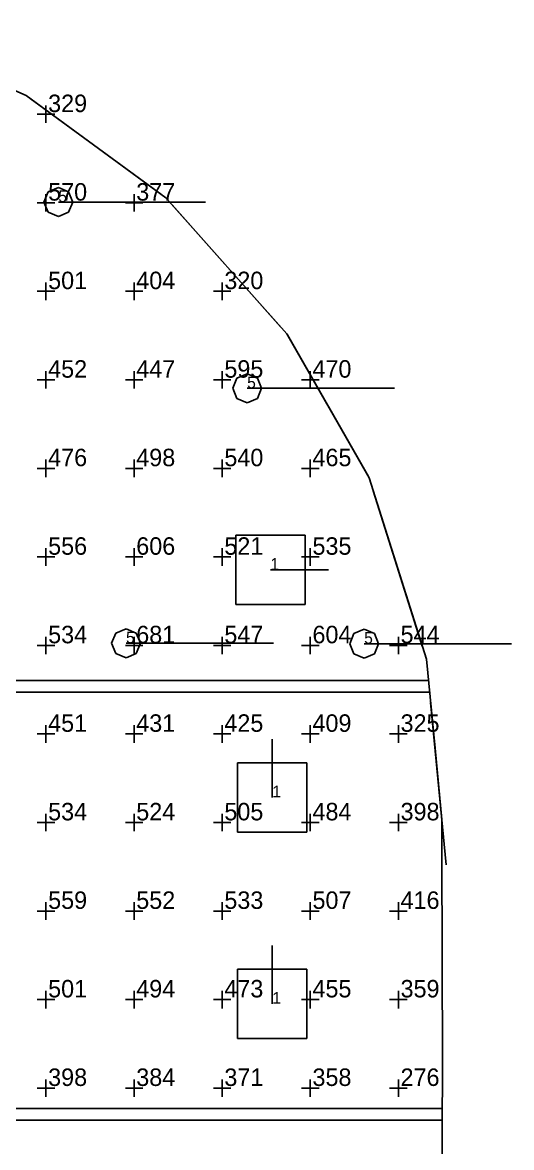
# Model space of a CAD drawing. Extents: x 0 to 48.5, y 0 to 23.7.
# Drawn here: x 31.19 to 35.39, y 12.79 to 22.45 of the extents above; entities that cross this region are included whole.
import ezdxf

# ---------------------------------------------------------------- set-up
doc = ezdxf.new("R2010")
doc.units = 0
doc.header["$MEASUREMENT"] = 0
for name, color, linetype in [('DLXFURN', 5, 'Continuous'), ('DLXLUM', 2, 'Continuous'), ('DLXLUMEX', 2, 'Continuous'), ('DLXSCENE', 7, 'Continuous'), ('DLXVAL', 3, 'Continuous')]:
    doc.layers.add(name, color=color, linetype=linetype)

# ---------------------------------------------------------------- blocks, each defined once
blk = doc.blocks.new('*U189')
for p, q in [((-0.0877, 0.0877), (0, 0.124)), ((0, 0.124), (-0.0877, 0.0877)), ((0, 0.124), (-0.0877, 0.0877)), ((-0.0877, 0.0877), (0, 0.124)), ((0, 0.124), (0.0877, 0.0877)), ((0.0877, 0.0877), (0, 0.124)), ((0, 0.124), (0, 0.124)), ((0.0877, 0.0877), (0, 0.124)), ((0, 0.124), (0, 0.124)), ((0, 0.124), (0.0877, 0.0877)), ((-0.124, 0), (-0.0877, 0.0877)), ((-0.0877, 0.0877), (-0.124, 0)), ((-0.0877, 0.0877), (-0.124, 0)), ((-0.124, 0), (-0.0877, 0.0877)), ((-0.0877, -0.0877), (-0.124, 0)), ((-0.124, 0), (-0.0877, -0.0877)), ((-0.124, 0), (-0.124, 0)), ((-0.124, 0), (-0.0877, -0.0877)), ((-0.0877, -0.0877), (-0.124, 0)), ((-0.124, 0), (-0.124, 0)), ((-0.0877, 0.0877), (-0.0877, 0.0877)), ((-0.0877, 0.0877), (-0.0877, 0.0877)), ((0.0877, 0.0877), (0.124, 0)), ((0.124, 0), (0.0877, 0.0877)), ((0.0877, 0.0877), (0.0877, 0.0877)), ((0.124, 0), (0.0877, 0.0877)), ((0.0877, 0.0877), (0.0877, 0.0877)), ((0.0877, 0.0877), (0.124, 0)), ((0.124, 0), (0.0877, -0.0877)), ((0.0877, -0.0877), (0.124, 0)), ((0.0877, -0.0877), (0.124, 0)), ((0.124, 0), (0.0877, -0.0877)), ((0.124, 0), (0.124, 0)), ((0.124, 0), (0.124, 0)), ((0, -0.124), (-0.0877, -0.0877)), ((-0.0877, -0.0877), (0, -0.124)), ((-0.0877, -0.0877), (-0.0877, -0.0877)), ((-0.0877, -0.0877), (0, -0.124)), ((0, -0.124), (-0.0877, -0.0877)), ((-0.0877, -0.0877), (-0.0877, -0.0877)), ((0.0877, -0.0877), (0, -0.124)), ((0, -0.124), (0.0877, -0.0877)), ((0, -0.124), (0.0877, -0.0877)), ((0.0877, -0.0877), (0, -0.124)), ((0.0877, -0.0877), (0.0877, -0.0877)), ((0.0877, -0.0877), (0.0877, -0.0877)), ((0, -0.124), (0, -0.124)), ((0, -0.124), (0, -0.124))]:
    blk.add_line(p, q)
at = {"color": 1}
blk.add_line((0, 0), (1.265, 0), dxfattribs=at)
at = {"layer": 'DLXLUMEX', "color": 7}
blk.add_text('5', height=0.1, dxfattribs=at).set_placement((0, 0))
blk = doc.blocks.new('*U192')
for p, q in [((-0.0877, 0.0877), (0, 0.124)), ((0, 0.124), (-0.0877, 0.0877)), ((0, 0.124), (-0.0877, 0.0877)), ((-0.0877, 0.0877), (0, 0.124)), ((0, 0.124), (0.0877, 0.0877)), ((0.0877, 0.0877), (0, 0.124)), ((0, 0.124), (0, 0.124)), ((0.0877, 0.0877), (0, 0.124)), ((0, 0.124), (0, 0.124)), ((0, 0.124), (0.0877, 0.0877)), ((-0.124, 0), (-0.0877, 0.0877)), ((-0.0877, 0.0877), (-0.124, 0)), ((-0.0877, 0.0877), (-0.124, 0)), ((-0.124, 0), (-0.0877, 0.0877)), ((-0.0877, -0.0877), (-0.124, 0)), ((-0.124, 0), (-0.0877, -0.0877)), ((-0.124, 0), (-0.124, 0)), ((-0.124, 0), (-0.0877, -0.0877)), ((-0.0877, -0.0877), (-0.124, 0)), ((-0.124, 0), (-0.124, 0)), ((-0.0877, 0.0877), (-0.0877, 0.0877)), ((-0.0877, 0.0877), (-0.0877, 0.0877)), ((0.0877, 0.0877), (0.124, 0)), ((0.124, 0), (0.0877, 0.0877)), ((0.0877, 0.0877), (0.0877, 0.0877)), ((0.124, 0), (0.0877, 0.0877)), ((0.0877, 0.0877), (0.0877, 0.0877)), ((0.0877, 0.0877), (0.124, 0)), ((0.124, 0), (0.0877, -0.0877)), ((0.0877, -0.0877), (0.124, 0)), ((0.0877, -0.0877), (0.124, 0)), ((0.124, 0), (0.0877, -0.0877)), ((0.124, 0), (0.124, 0)), ((0.124, 0), (0.124, 0)), ((0, -0.124), (-0.0877, -0.0877)), ((-0.0877, -0.0877), (0, -0.124)), ((-0.0877, -0.0877), (-0.0877, -0.0877)), ((-0.0877, -0.0877), (0, -0.124)), ((0, -0.124), (-0.0877, -0.0877)), ((-0.0877, -0.0877), (-0.0877, -0.0877)), ((0.0877, -0.0877), (0, -0.124)), ((0, -0.124), (0.0877, -0.0877)), ((0, -0.124), (0.0877, -0.0877)), ((0.0877, -0.0877), (0, -0.124)), ((0.0877, -0.0877), (0.0877, -0.0877)), ((0.0877, -0.0877), (0.0877, -0.0877)), ((0, -0.124), (0, -0.124)), ((0, -0.124), (0, -0.124))]:
    blk.add_line(p, q)
at = {"color": 1}
blk.add_line((0, 0), (1.265, 0), dxfattribs=at)
at = {"layer": 'DLXLUMEX', "color": 7}
blk.add_text('5', height=0.1, dxfattribs=at).set_placement((0, 0))
blk = doc.blocks.new('*U193')
for p, q in [((-0.0877, 0.0877), (0, 0.124)), ((0, 0.124), (-0.0877, 0.0877)), ((0, 0.124), (-0.0877, 0.0877)), ((-0.0877, 0.0877), (0, 0.124)), ((0, 0.124), (0.0877, 0.0877)), ((0.0877, 0.0877), (0, 0.124)), ((0, 0.124), (0, 0.124)), ((0.0877, 0.0877), (0, 0.124)), ((0, 0.124), (0, 0.124)), ((0, 0.124), (0.0877, 0.0877)), ((-0.124, 0), (-0.0877, 0.0877)), ((-0.0877, 0.0877), (-0.124, 0)), ((-0.0877, 0.0877), (-0.124, 0)), ((-0.124, 0), (-0.0877, 0.0877)), ((-0.0877, -0.0877), (-0.124, 0)), ((-0.124, 0), (-0.0877, -0.0877)), ((-0.124, 0), (-0.124, 0)), ((-0.124, 0), (-0.0877, -0.0877)), ((-0.0877, -0.0877), (-0.124, 0)), ((-0.124, 0), (-0.124, 0)), ((-0.0877, 0.0877), (-0.0877, 0.0877)), ((-0.0877, 0.0877), (-0.0877, 0.0877)), ((0.0877, 0.0877), (0.124, 0)), ((0.124, 0), (0.0877, 0.0877)), ((0.0877, 0.0877), (0.0877, 0.0877)), ((0.124, 0), (0.0877, 0.0877)), ((0.0877, 0.0877), (0.0877, 0.0877)), ((0.0877, 0.0877), (0.124, 0)), ((0.124, 0), (0.0877, -0.0877)), ((0.0877, -0.0877), (0.124, 0)), ((0.0877, -0.0877), (0.124, 0)), ((0.124, 0), (0.0877, -0.0877)), ((0.124, 0), (0.124, 0)), ((0.124, 0), (0.124, 0)), ((0, -0.124), (-0.0877, -0.0877)), ((-0.0877, -0.0877), (0, -0.124)), ((-0.0877, -0.0877), (-0.0877, -0.0877)), ((-0.0877, -0.0877), (0, -0.124)), ((0, -0.124), (-0.0877, -0.0877)), ((-0.0877, -0.0877), (-0.0877, -0.0877)), ((0.0877, -0.0877), (0, -0.124)), ((0, -0.124), (0.0877, -0.0877)), ((0, -0.124), (0.0877, -0.0877)), ((0.0877, -0.0877), (0, -0.124)), ((0.0877, -0.0877), (0.0877, -0.0877)), ((0.0877, -0.0877), (0.0877, -0.0877)), ((0, -0.124), (0, -0.124)), ((0, -0.124), (0, -0.124))]:
    blk.add_line(p, q)
at = {"color": 1}
blk.add_line((0, 0), (1.265, 0), dxfattribs=at)
at = {"layer": 'DLXLUMEX', "color": 7}
blk.add_text('5', height=0.1, dxfattribs=at).set_placement((0, 0))
blk = doc.blocks.new('*U195')
for p, q in [((-0.0877, 0.0877), (0, 0.124)), ((0, 0.124), (-0.0877, 0.0877)), ((0, 0.124), (-0.0877, 0.0877)), ((-0.0877, 0.0877), (0, 0.124)), ((0, 0.124), (0.0877, 0.0877)), ((0.0877, 0.0877), (0, 0.124)), ((0, 0.124), (0, 0.124)), ((0.0877, 0.0877), (0, 0.124)), ((0, 0.124), (0, 0.124)), ((0, 0.124), (0.0877, 0.0877)), ((-0.124, 0), (-0.0877, 0.0877)), ((-0.0877, 0.0877), (-0.124, 0)), ((-0.0877, 0.0877), (-0.124, 0)), ((-0.124, 0), (-0.0877, 0.0877)), ((-0.0877, -0.0877), (-0.124, 0)), ((-0.124, 0), (-0.0877, -0.0877)), ((-0.124, 0), (-0.124, 0)), ((-0.124, 0), (-0.0877, -0.0877)), ((-0.0877, -0.0877), (-0.124, 0)), ((-0.124, 0), (-0.124, 0)), ((-0.0877, 0.0877), (-0.0877, 0.0877)), ((-0.0877, 0.0877), (-0.0877, 0.0877)), ((0.0877, 0.0877), (0.124, 0)), ((0.124, 0), (0.0877, 0.0877)), ((0.0877, 0.0877), (0.0877, 0.0877)), ((0.124, 0), (0.0877, 0.0877)), ((0.0877, 0.0877), (0.0877, 0.0877)), ((0.0877, 0.0877), (0.124, 0)), ((0.124, 0), (0.0877, -0.0877)), ((0.0877, -0.0877), (0.124, 0)), ((0.0877, -0.0877), (0.124, 0)), ((0.124, 0), (0.0877, -0.0877)), ((0.124, 0), (0.124, 0)), ((0.124, 0), (0.124, 0)), ((0, -0.124), (-0.0877, -0.0877)), ((-0.0877, -0.0877), (0, -0.124)), ((-0.0877, -0.0877), (-0.0877, -0.0877)), ((-0.0877, -0.0877), (0, -0.124)), ((0, -0.124), (-0.0877, -0.0877)), ((-0.0877, -0.0877), (-0.0877, -0.0877)), ((0.0877, -0.0877), (0, -0.124)), ((0, -0.124), (0.0877, -0.0877)), ((0, -0.124), (0.0877, -0.0877)), ((0.0877, -0.0877), (0, -0.124)), ((0.0877, -0.0877), (0.0877, -0.0877)), ((0.0877, -0.0877), (0.0877, -0.0877)), ((0, -0.124), (0, -0.124)), ((0, -0.124), (0, -0.124))]:
    blk.add_line(p, q)
at = {"color": 1}
blk.add_line((0, 0), (1.265, 0), dxfattribs=at)
at = {"layer": 'DLXLUMEX', "color": 7}
blk.add_text('5', height=0.1, dxfattribs=at).set_placement((0, 0))
blk = doc.blocks.new('*U200')
at = {"color": 1}
blk.add_line((0, 0), (0, 0.5), dxfattribs=at)
for p, q in [((0.2975, 0.2975), (-0.2975, 0.2975)), ((-0.2975, 0.2975), (-0.2975, -0.2975)), ((-0.2975, 0.2975), (-0.2975, -0.2975)), ((-0.2975, -0.2975), (-0.2975, 0.2975)), ((-0.2975, 0.2975), (-0.2975, 0.2975)), ((0.2975, 0.2975), (-0.2975, 0.2975)), ((-0.2975, 0.2975), (-0.2975, 0.2975)), ((-0.2975, 0.2975), (0.2975, 0.2975)), ((-0.2975, -0.2975), (-0.2975, 0.2975)), ((-0.2975, 0.2975), (0.2975, 0.2975)), ((0.2975, -0.2975), (0.2975, 0.2975)), ((0.2975, 0.2975), (0.2975, 0.2975)), ((0.2975, -0.2975), (0.2975, 0.2975)), ((0.2975, 0.2975), (0.2975, 0.2975)), ((0.2975, 0.2975), (0.2975, -0.2975)), ((0.2975, 0.2975), (0.2975, -0.2975)), ((-0.2975, -0.2975), (0.2975, -0.2975)), ((-0.2975, -0.2975), (0.2975, -0.2975)), ((0.2975, -0.2975), (-0.2975, -0.2975)), ((-0.2975, -0.2975), (-0.2975, -0.2975)), ((-0.2975, -0.2975), (-0.2975, -0.2975)), ((0.2975, -0.2975), (-0.2975, -0.2975)), ((0.2975, -0.2975), (0.2975, -0.2975)), ((0.2975, -0.2975), (0.2975, -0.2975))]:
    blk.add_line(p, q)
at = {"layer": 'DLXLUMEX', "color": 7}
blk.add_text('1', height=0.1, dxfattribs=at).set_placement((0, 0))
blk = doc.blocks.new('*U201')
at = {"color": 1}
blk.add_line((0, 0), (0, 0.5), dxfattribs=at)
for p, q in [((0.2975, 0.2975), (-0.2975, 0.2975)), ((-0.2975, 0.2975), (-0.2975, -0.2975)), ((-0.2975, -0.2975), (-0.2975, 0.2975)), ((-0.2975, 0.2975), (-0.2975, 0.2975)), ((-0.2975, 0.2975), (-0.2975, -0.2975)), ((0.2975, 0.2975), (-0.2975, 0.2975)), ((-0.2975, 0.2975), (-0.2975, 0.2975)), ((-0.2975, 0.2975), (0.2975, 0.2975)), ((-0.2975, -0.2975), (-0.2975, 0.2975)), ((-0.2975, 0.2975), (0.2975, 0.2975)), ((0.2975, -0.2975), (0.2975, 0.2975)), ((0.2975, 0.2975), (0.2975, 0.2975)), ((0.2975, -0.2975), (0.2975, 0.2975)), ((0.2975, 0.2975), (0.2975, 0.2975)), ((0.2975, 0.2975), (0.2975, -0.2975)), ((0.2975, 0.2975), (0.2975, -0.2975)), ((-0.2975, -0.2975), (0.2975, -0.2975)), ((-0.2975, -0.2975), (0.2975, -0.2975)), ((0.2975, -0.2975), (-0.2975, -0.2975)), ((-0.2975, -0.2975), (-0.2975, -0.2975)), ((-0.2975, -0.2975), (-0.2975, -0.2975)), ((0.2975, -0.2975), (-0.2975, -0.2975)), ((0.2975, -0.2975), (0.2975, -0.2975)), ((0.2975, -0.2975), (0.2975, -0.2975))]:
    blk.add_line(p, q)
at = {"layer": 'DLXLUMEX', "color": 7}
blk.add_text('1', height=0.1, dxfattribs=at).set_placement((0, 0))
blk = doc.blocks.new('*U237')
for p, q in [((0.2975, 0.2975), (-0.2975, 0.2975)), ((-0.2975, 0.2975), (-0.2975, -0.2975)), ((-0.2975, 0.2975), (-0.2975, -0.2975)), ((-0.2975, -0.2975), (-0.2975, 0.2975)), ((-0.2975, 0.2975), (-0.2975, 0.2975)), ((0.2975, 0.2975), (-0.2975, 0.2975)), ((-0.2975, 0.2975), (-0.2975, 0.2975)), ((-0.2975, 0.2975), (0.2975, 0.2975)), ((-0.2975, -0.2975), (-0.2975, 0.2975)), ((-0.2975, 0.2975), (0.2975, 0.2975)), ((0.2975, -0.2975), (0.2975, 0.2975)), ((0.2975, 0.2975), (0.2975, 0.2975)), ((0.2975, -0.2975), (0.2975, 0.2975)), ((0.2975, 0.2975), (0.2975, 0.2975)), ((0.2975, 0.2975), (0.2975, -0.2975)), ((0.2975, 0.2975), (0.2975, -0.2975)), ((-0.2975, -0.2975), (0.2975, -0.2975)), ((-0.2975, -0.2975), (-0.2975, -0.2975)), ((-0.2975, -0.2975), (0.2975, -0.2975)), ((0.2975, -0.2975), (-0.2975, -0.2975)), ((-0.2975, -0.2975), (-0.2975, -0.2975)), ((0.2975, -0.2975), (-0.2975, -0.2975)), ((0.2975, -0.2975), (0.2975, -0.2975)), ((0.2975, -0.2975), (0.2975, -0.2975))]:
    blk.add_line(p, q)
at = {"color": 1}
blk.add_line((0, 0), (0.5, 0), dxfattribs=at)
at = {"layer": 'DLXLUMEX', "color": 7}
blk.add_text('1', height=0.1, dxfattribs=at).set_placement((0, 0))
blk = doc.blocks.new('*U106')
for p, q in [((-3.6599, -0.1), (-3.6599, -0.2)), ((-3.6599, -0.2), (-3.6599, -0.1)), ((-3.6599, -0.1), (-3.6599, -0.1)), ((-3.6599, -0.1), (-3.6599, -0.1)), ((-3.6599, -0.1), (5.0972, -0.1)), ((5.0972, -0.1), (-3.6599, -0.1)), ((5.0972, -0.1), (5.0972, -0.1)), ((5.0972, -0.1561), (5.0972, -0.1)), ((5.0972, -0.1), (5.0972, -0.1)), ((5.0972, -0.1), (5.0972, -0.1561)), ((5.0972, -0.1561), (5.0972, -0.1561)), ((-3.6599, -0.2), (-3.6599, -0.2)), ((5.097, -0.2), (-3.6599, -0.2)), ((-3.6599, -0.2), (-3.6599, -0.2)), ((-3.6599, -0.2), (5.097, -0.2)), ((5.097, -0.2), (5.097, -0.2))]:
    blk.add_line(p, q)
blk = doc.blocks.new('*U144')
for p, q in [((-3.6599, -0.1), (-3.6599, -0.2)), ((-3.6599, -0.2), (-3.6599, -0.1)), ((-3.6599, -0.1), (-3.6599, -0.1)), ((5.0804, -0.1), (-3.6599, -0.1)), ((-3.6599, -0.1), (-3.6599, -0.1)), ((-3.6599, -0.1), (5.0804, -0.1)), ((5.0804, -0.1), (5.0804, -0.1)), ((-3.6599, -0.2), (-3.6599, -0.2)), ((5.09, -0.2), (-3.6599, -0.2)), ((-3.6599, -0.2), (-3.6599, -0.2)), ((-3.6599, -0.2), (5.09, -0.2)), ((5.09, -0.2), (5.09, -0.2))]:
    blk.add_line(p, q)
blk = doc.blocks.new('*U146')
for p, q in [((29.8233, 22.4477), (31.225, 21.8203)), ((31.225, 21.8203), (29.8233, 22.4477)), ((32.4249, 20.9431), (31.225, 21.8203)), ((31.225, 21.8203), (31.225, 21.8203)), ((31.225, 21.8203), (32.4249, 20.9431)), ((31.225, 21.8203), (31.225, 21.8203)), ((33.464, 19.7754), (32.4249, 20.9431)), ((32.4249, 20.9431), (32.4249, 20.9431)), ((32.4249, 20.9431), (33.464, 19.7754)), ((32.4249, 20.9431), (32.4249, 20.9431)), ((33.464, 19.7754), (34.1698, 18.5404)), ((34.1698, 18.5404), (33.464, 19.7754)), ((33.464, 19.7754), (33.464, 19.7754)), ((33.464, 19.7754), (33.464, 19.7754)), ((34.1698, 18.5404), (34.6629, 16.9814)), ((34.6629, 16.9814), (34.1698, 18.5404)), ((34.1698, 18.5404), (34.1698, 18.5404)), ((34.1698, 18.5404), (34.1698, 18.5404)), ((34.7365, 16.2187), (34.6629, 16.9814)), ((34.6629, 16.9814), (34.6629, 16.9814)), ((34.6629, 16.9814), (34.7365, 16.2187)), ((34.6629, 16.9814), (34.6629, 16.9814)), ((34.7956, 15.606), (34.7365, 16.2187)), ((34.7365, 16.2187), (34.7365, 16.2187)), ((34.7365, 16.2187), (34.7956, 15.606)), ((34.7365, 16.2187), (34.7365, 16.2187)), ((34.7956, 15.606), (34.7956, 15.3206)), ((34.7956, 15.3206), (34.7956, 15.606)), ((34.7956, 15.606), (34.7956, 15.606)), ((34.7956, 15.606), (34.7956, 15.606)), ((34.7956, 15.3206), (34.8, 13.5206)), ((34.8, 13.5206), (34.7956, 15.3206)), ((34.7956, 15.3206), (34.7956, 15.3206)), ((34.7956, 15.3206), (34.7956, 15.3206)), ((34.8, 13.5206), (34.7963, 12.9223)), ((34.7963, 12.9223), (34.8, 13.5206)), ((34.8, 13.5206), (34.8, 13.5206)), ((34.8, 13.5206), (34.8, 13.5206)), ((34.7981, 6.855), (34.7963, 12.9223)), ((34.7963, 12.9223), (34.7963, 12.9223)), ((34.7963, 12.9223), (34.7981, 6.855)), ((34.7963, 12.9223), (34.7963, 12.9223))]:
    blk.add_line(p, q)
blk = doc.blocks.new('*U147')
for p, q in [((29.8233, 22.4477), (31.225, 21.8203)), ((31.225, 21.8203), (32.4249, 20.9431)), ((32.4249, 20.9431), (33.464, 19.7754)), ((33.464, 19.7754), (34.1698, 18.5404)), ((34.1698, 18.5404), (34.6629, 16.9814)), ((34.6629, 16.9814), (34.7365, 16.2187)), ((34.7365, 16.2187), (34.7956, 15.606)), ((34.7956, 15.606), (34.7956, 15.3206)), ((34.7956, 15.3206), (34.8, 13.5206)), ((34.8, 13.5206), (34.7963, 12.9223)), ((34.7963, 12.9223), (34.7981, 6.855))]:
    blk.add_line(p, q)
blk = doc.blocks.new('*U148')
for p, q in [((31.225, 21.8203), (29.8233, 22.4477)), ((32.4249, 20.9431), (31.225, 21.8203)), ((33.464, 19.7754), (32.4249, 20.9431)), ((34.1698, 18.5404), (33.464, 19.7754)), ((34.6629, 16.9814), (34.1698, 18.5404)), ((34.7365, 16.2187), (34.6629, 16.9814)), ((34.7956, 15.606), (34.7365, 16.2187)), ((34.7956, 15.3206), (34.7956, 15.606)), ((34.8, 13.5206), (34.7956, 15.3206)), ((34.7963, 12.9223), (34.8, 13.5206)), ((34.7981, 6.855), (34.7963, 12.9223))]:
    blk.add_line(p, q)
blk = doc.blocks.new('*U159')
for p, q in [((31.2598, 21.7949), (32.39, 20.9686)), ((32.39, 20.9686), (31.2598, 21.7949)), ((31.2598, 21.7949), (31.2598, 21.7949)), ((32.39, 20.9686), (32.39, 20.9686)), ((32.4791, 20.8822), (33.4097, 19.8363)), ((33.4097, 19.8363), (32.4791, 20.8822)), ((32.4791, 20.8822), (32.4791, 20.8822)), ((33.4097, 19.8363), (33.4097, 19.8363)), ((33.4695, 19.7656), (34.1642, 18.5502)), ((34.1642, 18.5502), (33.4695, 19.7656)), ((33.4695, 19.7656), (33.4695, 19.7656)), ((34.1642, 18.5502), (34.1642, 18.5502)), ((34.2053, 18.4283), (34.6274, 17.0935)), ((34.6274, 17.0935), (34.2053, 18.4283)), ((34.2053, 18.4283), (34.2053, 18.4283)), ((34.6274, 17.0935), (34.6274, 17.0935)), ((34.8332, 15.2156), (34.6988, 16.6092)), ((34.6988, 16.6092), (34.6988, 16.6092)), ((34.6988, 16.6092), (34.8332, 15.2156)), ((34.8332, 15.2156), (34.8332, 15.2156))]:
    blk.add_line(p, q)
blk = doc.blocks.new('*U162')
for p, q in [((31.3957, 21.585, 0.7), (31.3957, 21.735, 0.7)), ((31.3207, 21.66, 0.7), (31.4707, 21.66, 0.7)), ((31.3957, 20.825, 0.7), (31.3957, 20.975, 0.7)), ((32.1522, 20.825, 0.7), (32.1522, 20.975, 0.7)), ((31.3207, 20.9, 0.7), (31.4707, 20.9, 0.7)), ((32.0772, 20.9, 0.7), (32.2272, 20.9, 0.7)), ((31.3957, 20.065, 0.7), (31.3957, 20.215, 0.7)), ((32.1522, 20.065, 0.7), (32.1522, 20.215, 0.7)), ((32.9087, 20.065, 0.7), (32.9087, 20.215, 0.7)), ((31.3207, 20.14, 0.7), (31.4707, 20.14, 0.7)), ((32.0772, 20.14, 0.7), (32.2272, 20.14, 0.7)), ((32.8337, 20.14, 0.7), (32.9837, 20.14, 0.7)), ((31.3957, 19.305, 0.7), (31.3957, 19.455, 0.7)), ((32.1522, 19.305, 0.7), (32.1522, 19.455, 0.7)), ((32.9087, 19.305, 0.7), (32.9087, 19.455, 0.7)), ((33.6652, 19.305, 0.7), (33.6652, 19.455, 0.7)), ((31.3207, 19.38, 0.7), (31.4707, 19.38, 0.7)), ((32.0772, 19.38, 0.7), (32.2272, 19.38, 0.7)), ((32.8337, 19.38, 0.7), (32.9837, 19.38, 0.7)), ((33.5902, 19.38, 0.7), (33.7402, 19.38, 0.7)), ((31.3957, 18.545, 0.7), (31.3957, 18.695, 0.7)), ((32.1522, 18.545, 0.7), (32.1522, 18.695, 0.7)), ((32.9087, 18.545, 0.7), (32.9087, 18.695, 0.7)), ((33.6652, 18.545, 0.7), (33.6652, 18.695, 0.7)), ((31.3207, 18.62, 0.7), (31.4707, 18.62, 0.7)), ((32.0772, 18.62, 0.7), (32.2272, 18.62, 0.7)), ((32.8337, 18.62, 0.7), (32.9837, 18.62, 0.7)), ((33.5902, 18.62, 0.7), (33.7402, 18.62, 0.7)), ((31.3957, 17.785, 0.7), (31.3957, 17.935, 0.7)), ((32.1522, 17.785, 0.7), (32.1522, 17.935, 0.7)), ((32.9087, 17.785, 0.7), (32.9087, 17.935, 0.7)), ((33.6652, 17.785, 0.7), (33.6652, 17.935, 0.7)), ((31.3207, 17.86, 0.7), (31.4707, 17.86, 0.7)), ((32.0772, 17.86, 0.7), (32.2272, 17.86, 0.7)), ((32.8337, 17.86, 0.7), (32.9837, 17.86, 0.7)), ((33.5902, 17.86, 0.7), (33.7402, 17.86, 0.7)), ((31.3207, 17.1, 0.7), (31.4707, 17.1, 0.7)), ((31.3957, 17.025, 0.7), (31.3957, 17.175, 0.7)), ((32.0772, 17.1, 0.7), (32.2272, 17.1, 0.7)), ((32.1522, 17.025, 0.7), (32.1522, 17.175, 0.7)), ((32.8337, 17.1, 0.7), (32.9837, 17.1, 0.7)), ((32.9087, 17.025, 0.7), (32.9087, 17.175, 0.7)), ((33.5902, 17.1, 0.7), (33.7402, 17.1, 0.7)), ((33.6652, 17.025, 0.7), (33.6652, 17.175, 0.7)), ((34.3467, 17.1, 0.7), (34.4967, 17.1, 0.7)), ((34.4217, 17.025, 0.7), (34.4217, 17.175, 0.7)), ((31.3207, 16.34, 0.7), (31.4707, 16.34, 0.7)), ((31.3957, 16.265, 0.7), (31.3957, 16.415, 0.7)), ((32.0772, 16.34, 0.7), (32.2272, 16.34, 0.7)), ((32.1522, 16.265, 0.7), (32.1522, 16.415, 0.7)), ((32.8337, 16.34, 0.7), (32.9837, 16.34, 0.7)), ((32.9087, 16.265, 0.7), (32.9087, 16.415, 0.7)), ((33.5902, 16.34, 0.7), (33.7402, 16.34, 0.7)), ((33.6652, 16.265, 0.7), (33.6652, 16.415, 0.7)), ((34.3467, 16.34, 0.7), (34.4967, 16.34, 0.7)), ((34.4217, 16.265, 0.7), (34.4217, 16.415, 0.7)), ((31.3957, 15.505, 0.7), (31.3957, 15.655, 0.7)), ((32.1522, 15.505, 0.7), (32.1522, 15.655, 0.7)), ((32.9087, 15.505, 0.7), (32.9087, 15.655, 0.7)), ((33.6652, 15.505, 0.7), (33.6652, 15.655, 0.7)), ((34.4217, 15.505, 0.7), (34.4217, 15.655, 0.7)), ((31.3207, 15.58, 0.7), (31.4707, 15.58, 0.7)), ((32.0772, 15.58, 0.7), (32.2272, 15.58, 0.7)), ((32.8337, 15.58, 0.7), (32.9837, 15.58, 0.7)), ((33.5902, 15.58, 0.7), (33.7402, 15.58, 0.7)), ((34.3467, 15.58, 0.7), (34.4967, 15.58, 0.7)), ((31.3957, 14.745, 0.7), (31.3957, 14.895, 0.7)), ((32.1522, 14.745, 0.7), (32.1522, 14.895, 0.7)), ((32.9087, 14.745, 0.7), (32.9087, 14.895, 0.7)), ((33.6652, 14.745, 0.7), (33.6652, 14.895, 0.7)), ((34.4217, 14.745, 0.7), (34.4217, 14.895, 0.7)), ((31.3207, 14.82, 0.7), (31.4707, 14.82, 0.7)), ((32.0772, 14.82, 0.7), (32.2272, 14.82, 0.7)), ((32.8337, 14.82, 0.7), (32.9837, 14.82, 0.7)), ((33.5902, 14.82, 0.7), (33.7402, 14.82, 0.7)), ((34.3467, 14.82, 0.7), (34.4967, 14.82, 0.7)), ((31.3957, 13.985, 0.7), (31.3957, 14.135, 0.7)), ((32.1522, 13.985, 0.7), (32.1522, 14.135, 0.7)), ((32.9087, 13.985, 0.7), (32.9087, 14.135, 0.7)), ((33.6652, 13.985, 0.7), (33.6652, 14.135, 0.7)), ((34.4217, 13.985, 0.7), (34.4217, 14.135, 0.7)), ((31.3207, 14.06, 0.7), (31.4707, 14.06, 0.7)), ((32.0772, 14.06, 0.7), (32.2272, 14.06, 0.7)), ((32.8337, 14.06, 0.7), (32.9837, 14.06, 0.7)), ((33.5902, 14.06, 0.7), (33.7402, 14.06, 0.7)), ((34.3467, 14.06, 0.7), (34.4967, 14.06, 0.7)), ((31.3957, 13.225, 0.7), (31.3957, 13.375, 0.7)), ((32.1522, 13.225, 0.7), (32.1522, 13.375, 0.7)), ((32.9087, 13.225, 0.7), (32.9087, 13.375, 0.7)), ((33.6652, 13.225, 0.7), (33.6652, 13.375, 0.7)), ((34.4217, 13.225, 0.7), (34.4217, 13.375, 0.7)), ((31.3207, 13.3, 0.7), (31.4707, 13.3, 0.7)), ((32.0772, 13.3, 0.7), (32.2272, 13.3, 0.7)), ((32.8337, 13.3, 0.7), (32.9837, 13.3, 0.7)), ((33.5902, 13.3, 0.7), (33.7402, 13.3, 0.7)), ((34.3467, 13.3, 0.7), (34.4967, 13.3, 0.7))]:
    blk.add_line(p, q)
at = {"layer": 'DLXVAL'}
for s, p in [('329', (31.4144, 21.6787, 0.7)), ('570', (31.4144, 20.9187, 0.7)), ('377', (32.1709, 20.9187, 0.7)), ('501', (31.4144, 20.1587, 0.7)), ('404', (32.1709, 20.1587, 0.7)), ('320', (32.9274, 20.1587, 0.7)), ('452', (31.4144, 19.3987, 0.7)), ('447', (32.1709, 19.3987, 0.7)), ('595', (32.9274, 19.3987, 0.7)), ('470', (33.684, 19.3987, 0.7)), ('476', (31.4144, 18.6387, 0.7)), ('498', (32.1709, 18.6387, 0.7)), ('540', (32.9274, 18.6387, 0.7)), ('465', (33.684, 18.6387, 0.7)), ('556', (31.4144, 17.8787, 0.7)), ('606', (32.1709, 17.8787, 0.7)), ('521', (32.9274, 17.8787, 0.7)), ('535', (33.684, 17.8787, 0.7)), ('534', (31.4144, 17.1187, 0.7)), ('681', (32.1709, 17.1187, 0.7)), ('547', (32.9274, 17.1187, 0.7)), ('604', (33.684, 17.1187, 0.7)), ('544', (34.4405, 17.1187, 0.7)), ('451', (31.4144, 16.3587, 0.7)), ('431', (32.1709, 16.3587, 0.7)), ('425', (32.9274, 16.3587, 0.7)), ('409', (33.684, 16.3587, 0.7)), ('325', (34.4405, 16.3587, 0.7)), ('534', (31.4144, 15.5987, 0.7)), ('524', (32.1709, 15.5987, 0.7)), ('505', (32.9274, 15.5987, 0.7)), ('484', (33.684, 15.5987, 0.7)), ('398', (34.4405, 15.5987, 0.7)), ('559', (31.4144, 14.8387, 0.7)), ('552', (32.1709, 14.8387, 0.7)), ('533', (32.9274, 14.8387, 0.7)), ('507', (33.684, 14.8387, 0.7)), ('416', (34.4405, 14.8387, 0.7)), ('501', (31.4144, 14.0787, 0.7)), ('494', (32.1709, 14.0787, 0.7)), ('473', (32.9274, 14.0787, 0.7)), ('455', (33.684, 14.0787, 0.7)), ('359', (34.4405, 14.0787, 0.7)), ('398', (31.4144, 13.3187, 0.7)), ('384', (32.1709, 13.3187, 0.7)), ('371', (32.9274, 13.3187, 0.7)), ('358', (33.684, 13.3187, 0.7)), ('276', (34.4405, 13.3187, 0.7))]:
    blk.add_text(s, height=0.15, dxfattribs=at).set_placement(p)

msp = doc.modelspace()

# ---------------------------------------------------------------- block references
at = {"layer": 'DLXFURN'}
for name, p in [('*U144', (29.6, 16.9)), ('*U106', (29.7, 13.2263))]:
    msp.add_blockref(name, p, dxfattribs=at)
at = {"layer": 'DLXLUM'}
for name, p in [('*U193', (31.5019, 20.906)), ('*U192', (33.1233, 19.3074)), ('*U237', (33.3226, 17.7496)), ('*U195', (32.0833, 17.1191)), ('*U189', (34.1281, 17.1151)), ('*U201', (33.339, 15.7961)), ('*U200', (33.339, 14.0248))]:
    msp.add_blockref(name, p, dxfattribs=at)
at = {"layer": 'DLXSCENE'}
for name in ['*U146', '*U147', '*U148', '*U159']:
    msp.add_blockref(name, (0, 0), dxfattribs=at)
at = {"layer": 'DLXVAL'}
msp.add_blockref('*U162', (0, 0), dxfattribs=at)

doc.saveas('drawing.dxf')
